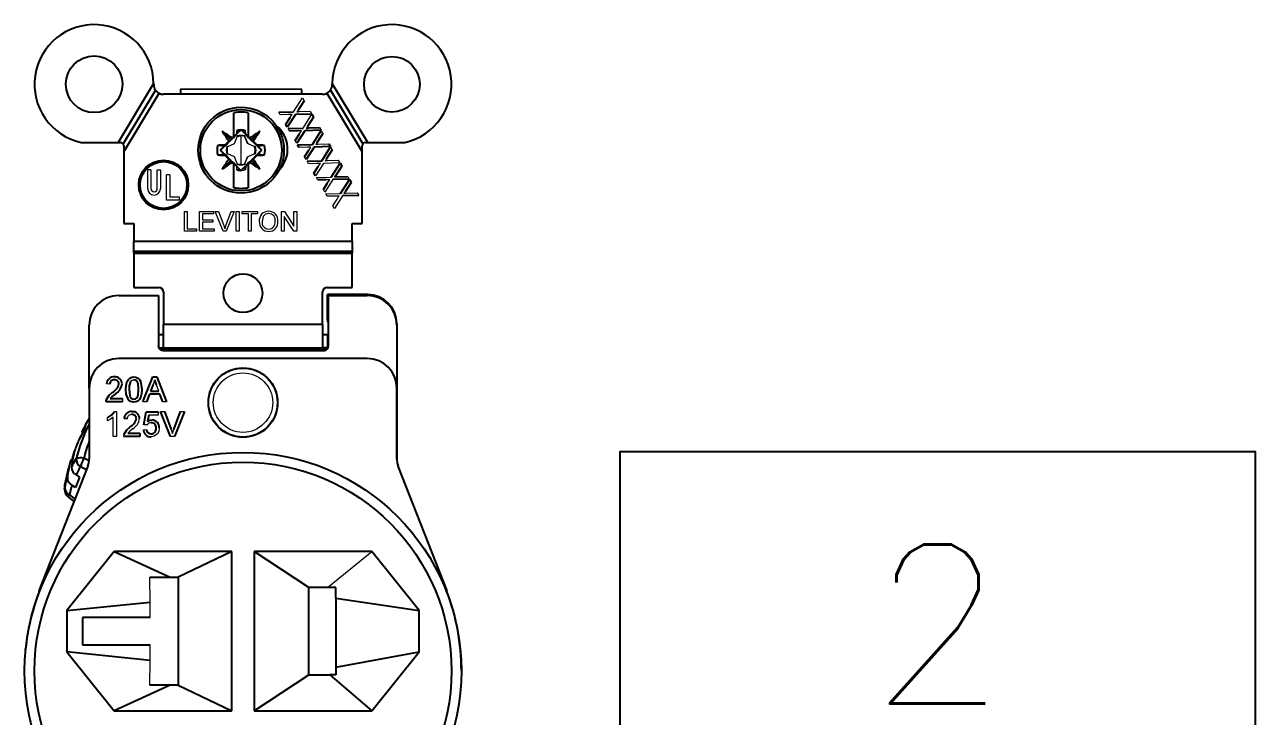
# Model space of a CAD drawing. Header units: inches. Extents: x -0.3 to 23.6, y 0.7 to 30.
# Drawn here: x 16.548 to 20.42, y 22.891 to 25.066 of the extents above; entities that cross this region are included whole.
import ezdxf
from ezdxf.enums import TextEntityAlignment as Align

# ---------------------------------------------------------------- set-up
doc = ezdxf.new("R2010")
doc.units = ezdxf.units.IN
doc.header["$MEASUREMENT"] = 0
for name, color, linetype in [('PNPD', 7, 'Continuous'), ('PNPG', 72, 'Continuous'), ('PSYMS', 7, 'Continuous')]:
    doc.layers.add(name, color=color, linetype=linetype)
doc.styles.add('WD', font='romans.shx')

# ---------------------------------------------------------------- blocks, each defined once
blk = doc.blocks.new('5801-W')
at = {"color": 7, "linetype": 'Continuous', "lineweight": 25}
for p, q in [((-1.0673, 2.2262), (-1.1788, 2.0412)), ((-0.9831, 2.2088), (-0.9831, 2.1927)), ((-0.6006, 2.2079), (-0.9831, 2.2088)), ((-0.6006, 2.1927), (-0.6006, 2.2079)), ((-0.3937, 2.0412), (-0.5052, 2.2262)), ((-1.0618, 2.2062), (-1.1635, 2.0375)), ((-1.1612, 2.0122), (-1.0504, 2.1961)), ((-0.5362, 2.1927), (-1.0362, 2.1927)), ((-0.594, 2.1723), (-0.6128, 2.143)), ((-0.5221, 2.1961), (-0.4112, 2.0122)), ((-0.5107, 2.2062), (-0.409, 2.0375)), ((-0.8148, 2.0611), (-0.8148, 2.135)), ((-0.7698, 2.135), (-0.7698, 2.0611)), ((-0.6735, 2.1364), (-0.6269, 2.1375)), ((-0.5701, 2.1308), (-0.6215, 2.1295)), ((-0.5696, 2.1301), (-0.5644, 2.1211)), ((-0.6517, 2.0986), (-0.6382, 2.1198)), ((-0.6467, 2.0899), (-0.6517, 2.0986)), ((-0.6215, 2.1295), (-0.6467, 2.0899)), ((-0.5644, 2.1211), (-0.5832, 2.0917)), ((-0.8517, 2.0765), (-0.8249, 2.0497)), ((-0.8249, 2.0497), (-0.8204, 2.0556)), ((-0.8148, 2.0598), (-0.8058, 2.0688)), ((-0.8148, 2.0611), (-0.8148, 2.0598)), ((-0.7946, 2.08), (-0.8045, 2.0695)), ((-0.7946, 2.08), (-0.7923, 2.0823)), ((-0.7923, 2.0823), (-0.7923, 2.0815)), ((-0.79, 2.08), (-0.7923, 2.0823)), ((-0.7802, 2.0695), (-0.79, 2.08)), ((-0.7698, 2.0598), (-0.7788, 2.0688)), ((-0.7698, 2.0611), (-0.7698, 2.0598)), ((-0.7597, 2.0497), (-0.7643, 2.0556)), ((-0.7329, 2.0765), (-0.7597, 2.0497)), ((-0.6439, 2.0851), (-0.5973, 2.0863)), ((-0.613, 2.0777), (-0.6393, 2.0773)), ((-0.6221, 2.0474), (-0.6086, 2.0685)), ((-0.5919, 2.0783), (-0.6171, 2.0387)), ((-0.5405, 2.0796), (-0.5919, 2.0783)), ((-0.5797, 2.087), (-0.5455, 2.0883)), ((-0.5677, 2.035), (-0.54, 2.0788)), ((-0.5348, 2.0698), (-0.5536, 2.0405)), ((-1.2956, 2.0412), (-1.1788, 2.0412)), ((-1.1788, 2.0412), (-1.1712, 2.0412)), ((-1.1612, 2.0312), (-1.1612, 2.0122)), ((-0.8447, 2.0293), (-0.8664, 2.0321)), ((-0.8447, 2.0293), (-0.8577, 2.0171)), ((-0.8567, 2.0171), (-0.8577, 2.0171)), ((-0.8577, 2.0171), (-0.8447, 2.0049)), ((-0.8447, 2.0293), (-0.8429, 2.033)), ((-0.8308, 2.0451), (-0.8249, 2.0497)), ((-0.7539, 2.0451), (-0.7597, 2.0497)), ((-0.7488, 2.0287), (-0.7491, 2.0296)), ((-0.7399, 2.0293), (-0.7418, 2.033)), ((-0.7183, 2.0321), (-0.7399, 2.0293)), ((-0.7269, 2.0171), (-0.7399, 2.0293)), ((-0.7399, 2.0049), (-0.7269, 2.0171)), ((-0.7279, 2.0171), (-0.7269, 2.0171)), ((-0.6143, 2.0339), (-0.5677, 2.035)), ((-0.6097, 2.026), (-0.6143, 2.0339)), ((-0.5925, 1.9961), (-0.579, 2.0172)), ((-0.5623, 2.027), (-0.5875, 1.9874)), ((-0.5109, 2.0283), (-0.5623, 2.027)), ((-0.5381, 1.9837), (-0.5104, 2.0275)), ((-0.5052, 2.0185), (-0.524, 1.9892)), ((-0.5159, 2.037), (-0.5109, 2.0283)), ((-0.4112, 2.0122), (-0.4112, 2.0312)), ((-0.4012, 2.0412), (-0.3937, 2.0412)), ((-0.3937, 2.0412), (-0.2769, 2.0412)), ((-1.1612, 2.0122), (-1.1612, 1.7862)), ((-0.8664, 2.0021), (-0.8447, 2.0049)), ((-0.8517, 1.9577), (-0.8249, 1.9845)), ((-0.8447, 2.0049), (-0.8429, 2.0012)), ((-0.8308, 1.989), (-0.8249, 1.9845)), ((-0.8249, 1.9845), (-0.8204, 1.9786)), ((-0.7643, 1.9786), (-0.7597, 1.9845)), ((-0.7597, 1.9845), (-0.7539, 1.989)), ((-0.7329, 1.9577), (-0.7597, 1.9845)), ((-0.7418, 2.0012), (-0.7399, 2.0049)), ((-0.7399, 2.0049), (-0.7183, 2.0021)), ((-0.5847, 1.9826), (-0.5381, 1.9837)), ((-0.5085, 1.9325), (-0.4808, 1.9763)), ((-0.4808, 1.9763), (-0.4756, 1.9673)), ((-0.4112, 1.7862), (-0.4112, 2.0122)), ((-0.8148, 1.9743), (-0.8058, 1.9654)), ((-0.8148, 1.9731), (-0.8148, 1.9743)), ((-0.8148, 1.8992), (-0.8148, 1.9731)), ((-0.8045, 1.9647), (-0.7946, 1.9541)), ((-0.7946, 1.9541), (-0.7923, 1.9518)), ((-0.7923, 1.9518), (-0.79, 1.9541)), ((-0.7923, 1.9527), (-0.7923, 1.9518)), ((-0.7802, 1.9647), (-0.7788, 1.9654)), ((-0.7788, 1.9654), (-0.779, 1.9555)), ((-0.7788, 1.9654), (-0.7698, 1.9743)), ((-0.7698, 1.9743), (-0.7698, 1.9731)), ((-0.7698, 1.9731), (-0.7698, 1.8992)), ((-0.5629, 1.9448), (-0.5494, 1.966)), ((-0.5579, 1.9362), (-0.5629, 1.9448)), ((-0.4756, 1.9673), (-0.4944, 1.9379)), ((-0.5242, 1.9239), (-0.5505, 1.9235)), ((-0.5333, 1.8936), (-0.5198, 1.9147)), ((-0.4517, 1.9258), (-0.5031, 1.9245)), ((-0.4909, 1.9332), (-0.4567, 1.9345)), ((-0.4789, 1.8812), (-0.4512, 1.925)), ((-0.446, 1.916), (-0.4648, 1.8867)), ((-0.4512, 1.925), (-0.446, 1.916)), ((-0.4221, 1.8745), (-0.4735, 1.8732)), ((-1.1612, 1.7862), (-1.1297, 1.7862)), ((-1.1297, 1.7862), (-1.1297, 1.7303)), ((-0.4427, 1.7862), (-0.4112, 1.7862)), ((-0.4427, 1.7303), (-0.4427, 1.7862)), ((-0.4427, 1.7303), (-1.1297, 1.7303)), ((-1.1297, 1.6992), (-1.1297, 1.7303)), ((-0.4427, 1.7303), (-0.4427, 1.6992)), ((-1.1297, 1.6992), (-0.4427, 1.6992)), ((-1.1297, 1.6942), (-1.1297, 1.6992)), ((-0.4427, 1.6942), (-1.1297, 1.6942)), ((-1.1297, 1.6942), (-1.1297, 1.6927)), ((-0.4427, 1.6927), (-1.1297, 1.6927)), ((-1.1297, 1.6927), (-1.1297, 1.5857)), ((-0.4427, 1.6992), (-0.4427, 1.6942)), ((-0.4427, 1.6927), (-0.4427, 1.6942)), ((-0.4427, 1.5857), (-0.4427, 1.6927)), ((-1.1771, 1.5602), (-1.0525, 1.5602)), ((-1.1297, 1.5857), (-1.0512, 1.5857)), ((-1.0525, 1.5602), (-1.0525, 1.4022)), ((-1.0362, 1.5707), (-1.0362, 1.4687)), ((-0.5362, 1.4687), (-0.5362, 1.5707)), ((-0.5212, 1.5857), (-0.4427, 1.5857)), ((-0.5207, 1.4851), (-0.5207, 1.5637)), ((-0.3942, 1.5637), (-0.5207, 1.5637)), ((-0.5174, 1.5602), (-0.3954, 1.5602)), ((-0.5174, 1.4022), (-0.5174, 1.5602)), ((-0.3022, 1.4717), (-0.3022, 1.0427)), ((-1.2701, 1.2692), (-1.2701, 1.4672)), ((-1.0525, 1.4377), (-1.0362, 1.4377)), ((-1.0517, 1.4377), (-1.0517, 1.3974)), ((-0.5362, 1.4687), (-1.0362, 1.4687)), ((-1.0362, 1.3968), (-1.0362, 1.4687)), ((-0.5362, 1.4687), (-0.5362, 1.3968)), ((-0.5362, 1.4377), (-0.5174, 1.4377)), ((-0.3024, 1.4672), (-0.3024, 1.2692)), ((-1.0511, 1.3957), (-0.5189, 1.3957)), ((-0.5207, 1.3929), (-0.5207, 1.3957)), ((-0.3954, 1.3622), (-1.1771, 1.3622)), ((-1.0458, 1.3897), (-0.5242, 1.3897)), ((-1.0375, 1.3872), (-0.5325, 1.3872)), ((-1.1011, 1.2263), (-1.0701, 1.3043)), ((-1.0693, 1.2809), (-1.0772, 1.2593)), ((-1.0701, 1.3043), (-1.0577, 1.3043)), ((-1.0577, 1.3043), (-1.0268, 1.2263)), ((-1.2701, 1.2692), (-1.2701, 1.0471)), ((-1.0806, 1.2503), (-1.0894, 1.2263)), ((-1.0473, 1.2503), (-1.0806, 1.2503)), ((-1.0772, 1.2593), (-1.0506, 1.2593)), ((-1.0384, 1.2263), (-1.0473, 1.2503)), ((-0.3024, 1.0471), (-0.3024, 1.2692)), ((-1.1654, 1.2263), (-1.2164, 1.2263)), ((-1.2036, 1.2363), (-1.1654, 1.2363)), ((-1.1504, 1.1723), (-1.1604, 1.1733)), ((-1.0984, 1.1543), (-1.0904, 1.1943)), ((-1.0904, 1.1943), (-1.0534, 1.1943)), ((-1.0822, 1.1843), (-1.0862, 1.1641)), ((-1.0139, 1.1173), (-1.0453, 1.1953)), ((-1.0334, 1.1953), (-1.0122, 1.1394)), ((-1.0037, 1.1394), (-0.9824, 1.1953)), ((-0.9705, 1.1953), (-1.002, 1.1173)), ((-1.2899, 1.1291), (-1.293, 1.1305)), ((-1.2816, 1.1499), (-1.2897, 1.1294)), ((-1.1486, 1.1273), (-1.1104, 1.1273)), ((-1.1104, 1.1273), (-1.1104, 1.1173)), ((-1.3062, 1.0978), (-1.3062, 1.0978)), ((-1.1104, 1.1173), (-1.1614, 1.1173)), ((-1.3192, 1.0638), (-1.3183, 1.0634)), ((-1.2744, 1.0243), (-1.4289, 0.632)), ((-1.323, 1.0407), (-1.328, 1.0425)), ((-1.323, 1.0407), (-1.3276, 1.0424)), ((-0.1436, 0.632), (-0.2981, 1.0243)), ((-1.3003, 0.9897), (-1.3133, 0.9568)), ((-1.3112, 0.9965), (-1.3003, 0.9897)), ((-1.3465, 0.9639), (-1.3476, 0.9511)), ((-1.3133, 0.9568), (-1.3241, 0.9636)), ((-1.3357, 0.9272), (-1.3181, 0.9133)), ((-1.1912, 0.7552), (-1.3407, 0.5702)), ((-0.8212, 0.7552), (-1.1912, 0.7552)), ((-1.1912, 0.7552), (-1.0155, 0.6752)), ((-0.8212, 0.7552), (-0.9902, 0.6752)), ((-0.8212, 0.2552), (-0.8212, 0.7552)), ((-0.3812, 0.7552), (-0.7512, 0.7552)), ((-0.7512, 0.7552), (-0.7512, 0.2552)), ((-0.5787, 0.6427), (-0.7512, 0.7552)), ((-0.2317, 0.5702), (-0.3812, 0.7552)), ((-1.0793, 0.6752), (-1.0155, 0.6752)), ((-1.0155, 0.6752), (-0.9902, 0.6752)), ((-0.9902, 0.6752), (-0.9902, 0.3352)), ((-1.4289, 0.632), (-1.426, 0.6305)), ((-0.5205, 0.6427), (-0.5787, 0.6427)), ((-0.5787, 0.3677), (-0.5787, 0.6427)), ((-0.4937, 0.6427), (-0.5205, 0.6427)), ((-0.4937, 0.6089), (-0.4937, 0.6427)), ((-0.1467, 0.6311), (-0.1436, 0.632)), ((-1.3407, 0.5702), (-1.0787, 0.5969)), ((-0.4937, 0.6089), (-0.2317, 0.5702)), ((-0.4937, 0.6089), (-0.4937, 0.392)), ((-1.3407, 0.5702), (-1.3407, 0.4402)), ((-1.2912, 0.5477), (-1.2912, 0.4627)), ((-1.0787, 0.5477), (-1.2912, 0.5477)), ((-0.2317, 0.4402), (-0.2317, 0.5702)), ((-1.4701, 0.4464), (-1.4701, 0.4494)), ((-1.3407, 0.4402), (-1.1912, 0.2552)), ((-1.0787, 0.4135), (-1.3407, 0.4402)), ((-1.2912, 0.4627), (-1.0787, 0.4627)), ((-0.4937, 0.392), (-0.2317, 0.4402)), ((-0.3812, 0.2552), (-0.2317, 0.4402)), ((-0.4937, 0.392), (-0.4937, 0.3677)), ((-0.7512, 0.2552), (-0.5787, 0.3677)), ((-0.5787, 0.3677), (-0.5133, 0.3677)), ((-0.5133, 0.3677), (-0.3812, 0.2552)), ((-0.4937, 0.3677), (-0.5133, 0.3677)), ((-1.0155, 0.3352), (-1.1912, 0.2552)), ((-1.0155, 0.3352), (-1.0793, 0.3352)), ((-0.9902, 0.3352), (-1.0155, 0.3352)), ((-0.9902, 0.3352), (-0.8212, 0.2552)), ((-1.1912, 0.2552), (-0.8212, 0.2552)), ((-0.7512, 0.2552), (-0.3812, 0.2552))]:
    blk.add_line(p, q, dxfattribs=at)
at = {"color": 144, "linetype": 'Continuous', "lineweight": 18}
for p, q in [((-0.6269, 2.1375), (-0.5992, 2.1813)), ((-0.5992, 2.1813), (-0.594, 2.1723)), ((-0.6689, 2.1285), (-0.6735, 2.1364)), ((-0.6093, 2.1383), (-0.5751, 2.1396)), ((-0.5973, 2.0863), (-0.5696, 2.1301)), ((-0.5751, 2.1396), (-0.5701, 2.1308)), ((-0.6426, 2.1289), (-0.6689, 2.1285)), ((-0.8133, 2.038), (-0.8044, 2.059)), ((-0.8058, 2.0688), (-0.8057, 2.0786)), ((-0.8045, 2.0695), (-0.8058, 2.0688)), ((-0.8057, 2.0786), (-0.8045, 2.0695)), ((-0.8044, 2.059), (-0.8044, 2.0619)), ((-0.7923, 2.0171), (-0.7923, 2.0621)), ((-0.7804, 2.0589), (-0.7804, 2.0605)), ((-0.7715, 2.0379), (-0.7804, 2.0589)), ((-0.7802, 2.0619), (-0.7803, 2.059)), ((-0.7803, 2.059), (-0.7714, 2.038)), ((-0.7802, 2.0695), (-0.779, 2.0786)), ((-0.7788, 2.0688), (-0.7802, 2.0695)), ((-0.779, 2.0786), (-0.7788, 2.0688)), ((-0.6393, 2.0773), (-0.6439, 2.0851)), ((-0.5455, 2.0883), (-0.5405, 2.0796)), ((-0.54, 2.0788), (-0.5348, 2.0698)), ((-0.8371, 2.0292), (-0.8342, 2.0291)), ((-0.8342, 2.0291), (-0.8133, 2.038)), ((-0.7923, 1.9721), (-0.7923, 2.0171)), ((-0.7505, 2.029), (-0.7715, 2.0379)), ((-0.7714, 2.038), (-0.7504, 2.0291)), ((-0.7489, 2.029), (-0.7505, 2.029)), ((-0.7504, 2.0291), (-0.7475, 2.0292)), ((-0.7489, 2.029), (-0.7475, 2.0292)), ((-0.6171, 2.0387), (-0.6221, 2.0474)), ((-0.5834, 2.0264), (-0.6097, 2.026)), ((-0.5501, 2.0358), (-0.5159, 2.037)), ((-0.5104, 2.0275), (-0.5052, 2.0185)), ((-0.8342, 2.0051), (-0.8371, 2.005)), ((-0.8133, 1.9962), (-0.8342, 2.0051)), ((-0.8044, 1.9752), (-0.8133, 1.9962)), ((-0.8044, 1.9723), (-0.8044, 1.9752)), ((-0.7804, 1.9753), (-0.7715, 1.9963)), ((-0.7804, 1.9737), (-0.7804, 1.9753)), ((-0.7803, 1.9752), (-0.7714, 1.9962)), ((-0.7803, 1.9752), (-0.7802, 1.9723)), ((-0.7715, 1.9963), (-0.7505, 2.0052)), ((-0.7504, 2.0051), (-0.7714, 1.9962)), ((-0.7505, 2.0052), (-0.7489, 2.0052)), ((-0.7475, 2.005), (-0.7504, 2.0051)), ((-0.7489, 2.0052), (-0.7475, 2.005)), ((-0.5875, 1.9874), (-0.5925, 1.9961)), ((-0.5801, 1.9747), (-0.5847, 1.9826)), ((-0.5538, 1.9751), (-0.5801, 1.9747)), ((-0.5327, 1.9757), (-0.5579, 1.9362)), ((-0.4813, 1.977), (-0.5327, 1.9757)), ((-0.5205, 1.9845), (-0.4863, 1.9858)), ((-0.4863, 1.9858), (-0.4813, 1.977)), ((-1.0856, 1.8959), (-1.0856, 1.9552)), ((-1.0758, 1.9552), (-1.0856, 1.9552)), ((-1.0758, 1.9552), (-1.0758, 1.8959)), ((-1.0559, 1.8959), (-1.0559, 1.9552)), ((-1.0559, 1.9552), (-1.0461, 1.9552)), ((-1.0461, 1.9552), (-1.0461, 1.8959)), ((-1.0264, 1.8603), (-1.0264, 1.9394)), ((-1.0166, 1.9394), (-1.0264, 1.9394)), ((-1.0166, 1.9394), (-1.0166, 1.8701)), ((-0.8058, 1.9654), (-0.8045, 1.9647)), ((-0.8057, 1.9555), (-0.8058, 1.9654)), ((-0.8057, 1.9555), (-0.8045, 1.9647)), ((-0.79, 1.9541), (-0.7802, 1.9647)), ((-0.779, 1.9555), (-0.7802, 1.9647)), ((-0.5551, 1.9313), (-0.5085, 1.9325)), ((-0.5505, 1.9235), (-0.5551, 1.9313)), ((-0.5031, 1.9245), (-0.5283, 1.8849)), ((-0.4567, 1.9345), (-0.4517, 1.9258)), ((-0.9869, 1.8603), (-1.0264, 1.8603)), ((-1.0166, 1.8701), (-0.9869, 1.8701)), ((-0.9869, 1.8701), (-0.9869, 1.8603)), ((-0.5283, 1.8849), (-0.5333, 1.8936)), ((-0.5255, 1.8801), (-0.4789, 1.8812)), ((-0.521, 1.8722), (-0.5255, 1.8801)), ((-0.4946, 1.8726), (-0.521, 1.8722)), ((-0.5037, 1.8423), (-0.4902, 1.8634)), ((-0.4735, 1.8732), (-0.4987, 1.8336)), ((-0.4613, 1.882), (-0.4271, 1.8833)), ((-0.4271, 1.8833), (-0.4221, 1.8745)), ((-0.9702, 1.7624), (-0.9702, 1.8244)), ((-0.9702, 1.8244), (-0.9615, 1.8244)), ((-0.9615, 1.8244), (-0.9615, 1.7695)), ((-0.9225, 1.7624), (-0.9225, 1.8244)), ((-0.9225, 1.8244), (-0.8788, 1.8244)), ((-0.8788, 1.8244), (-0.8788, 1.8172)), ((-0.8482, 1.7624), (-0.8732, 1.8244)), ((-0.8732, 1.8244), (-0.8637, 1.8244)), ((-0.8637, 1.8244), (-0.8468, 1.7799)), ((-0.8401, 1.7799), (-0.8232, 1.8244)), ((-0.8137, 1.8244), (-0.8387, 1.7624)), ((-0.8232, 1.8244), (-0.8137, 1.8244)), ((-0.8073, 1.7624), (-0.8073, 1.8244)), ((-0.8073, 1.8244), (-0.7985, 1.8244)), ((-0.7985, 1.8244), (-0.7985, 1.7624)), ((-0.789, 1.8172), (-0.789, 1.8244)), ((-0.789, 1.8244), (-0.7405, 1.8244)), ((-0.7405, 1.8244), (-0.7405, 1.8172)), ((-0.665, 1.7624), (-0.665, 1.8244)), ((-0.665, 1.8244), (-0.6557, 1.8244)), ((-0.6557, 1.8244), (-0.626, 1.7781)), ((-0.626, 1.7781), (-0.626, 1.8244)), ((-0.626, 1.8244), (-0.6173, 1.8244)), ((-0.6173, 1.8244), (-0.6173, 1.7624)), ((-0.4987, 1.8336), (-0.5037, 1.8423)), ((-0.8788, 1.8172), (-0.9138, 1.8172)), ((-0.9138, 1.8172), (-0.9138, 1.7982)), ((-0.9138, 1.7982), (-0.8812, 1.7982)), ((-0.8812, 1.791), (-0.9138, 1.791)), ((-0.9138, 1.791), (-0.9138, 1.7695)), ((-0.8812, 1.7982), (-0.8812, 1.791)), ((-0.7691, 1.8172), (-0.789, 1.8172)), ((-0.7691, 1.7624), (-0.7691, 1.8172)), ((-0.7405, 1.8172), (-0.7604, 1.8172)), ((-0.7604, 1.8172), (-0.7604, 1.7624)), ((-0.6265, 1.7624), (-0.6562, 1.8087)), ((-0.6562, 1.8087), (-0.6562, 1.7624)), ((-0.9321, 1.7624), (-0.9702, 1.7624)), ((-0.9615, 1.7695), (-0.9321, 1.7695)), ((-0.9321, 1.7695), (-0.9321, 1.7624)), ((-0.8772, 1.7624), (-0.9225, 1.7624)), ((-0.9138, 1.7695), (-0.8772, 1.7695)), ((-0.8772, 1.7695), (-0.8772, 1.7624)), ((-0.8387, 1.7624), (-0.8482, 1.7624)), ((-0.7985, 1.7624), (-0.8073, 1.7624)), ((-0.7604, 1.7624), (-0.7691, 1.7624)), ((-0.6562, 1.7624), (-0.665, 1.7624)), ((-0.6173, 1.7624), (-0.6265, 1.7624)), ((-1.0525, 1.4382), (-1.0362, 1.4382)), ((-0.5174, 1.4382), (-0.5362, 1.4382)), ((-0.5207, 1.3968), (-0.5207, 1.4377)), ((-1.0515, 1.3968), (-1.0362, 1.3968)), ((-0.5185, 1.3968), (-0.5362, 1.3968)), ((-1.2054, 1.2813), (-1.2154, 1.2823)), ((-1.0506, 1.2593), (-1.0582, 1.2798)), ((-1.1654, 1.2363), (-1.1654, 1.2263)), ((-1.0894, 1.2263), (-1.1011, 1.2263)), ((-1.0268, 1.2263), (-1.0384, 1.2263)), ((-1.2124, 1.1666), (-1.2124, 1.1758)), ((-1.1944, 1.1173), (-1.1944, 1.1781)), ((-1.1909, 1.1953), (-1.1844, 1.1953)), ((-1.1844, 1.1953), (-1.1844, 1.1173)), ((-1.0534, 1.1843), (-1.0822, 1.1843)), ((-1.0534, 1.1943), (-1.0534, 1.1843)), ((-1.0453, 1.1953), (-1.0334, 1.1953)), ((-0.9824, 1.1953), (-0.9705, 1.1953)), ((-1.0994, 1.1383), (-1.0894, 1.1393)), ((-1.0884, 1.1533), (-1.0984, 1.1543)), ((-1.1844, 1.1173), (-1.1944, 1.1173)), ((-1.002, 1.1173), (-1.0139, 1.1173)), ((-0.5205, 0.6427), (-0.3812, 0.7552)), ((-1.0787, 0.5969), (-1.0793, 0.6752)), ((-1.0787, 0.5477), (-1.0787, 0.5969)), ((-1.0787, 0.4135), (-1.0787, 0.4627)), ((-1.0793, 0.3352), (-1.0787, 0.4135))]:
    blk.add_line(p, q, dxfattribs=at)
at = {"color": 8, "linetype": 'Continuous', "lineweight": 25}
for p, q in [((-1.2704, 1.0405), (-1.287, 1.0486)), ((-1.279, 1.0126), (-1.2976, 1.0217)), ((-1.3149, 0.9215), (-1.3318, 0.9348))]:
    blk.add_line(p, q, dxfattribs=at)
at = {"color": 144, "linetype": 'Continuous', "lineweight": 18, "flags": 128}
for points in [[(-0.6128, 2.143), (-0.6148, 2.14), (-0.6165, 2.1377)], [(-0.6165, 2.1377), (-0.6124, 2.1381), (-0.6093, 2.1383)], [(-0.6315, 2.1295), (-0.6377, 2.129), (-0.6426, 2.1289)], [(-0.6382, 2.1198), (-0.6345, 2.1253), (-0.6315, 2.1295)], [(-0.5832, 2.0917), (-0.5852, 2.0887), (-0.5869, 2.0864)], [(-0.6019, 2.0782), (-0.6081, 2.0778), (-0.613, 2.0777)], [(-0.6086, 2.0685), (-0.6049, 2.074), (-0.6019, 2.0782)], [(-0.5723, 2.027), (-0.5785, 2.0265), (-0.5834, 2.0264)], [(-0.579, 2.0172), (-0.5753, 2.0228), (-0.5723, 2.027)], [(-0.5536, 2.0405), (-0.5556, 2.0375), (-0.5573, 2.0352)], [(-0.5573, 2.0352), (-0.5533, 2.0355), (-0.5501, 2.0358)], [(-0.5427, 1.9757), (-0.5489, 1.9753), (-0.5538, 1.9751)], [(-0.5494, 1.966), (-0.5457, 1.9715), (-0.5427, 1.9757)], [(-0.524, 1.9892), (-0.526, 1.9862), (-0.5277, 1.9839)], [(-0.5277, 1.9839), (-0.5237, 1.9843), (-0.5205, 1.9845)], [(-0.5131, 1.9244), (-0.5193, 1.924), (-0.5242, 1.9239)], [(-0.5198, 1.9147), (-0.5161, 1.9202), (-0.5131, 1.9244)], [(-0.4981, 1.9326), (-0.4941, 1.933), (-0.4909, 1.9332)], [(-0.4835, 1.8732), (-0.4897, 1.8727), (-0.4946, 1.8726)], [(-0.4902, 1.8634), (-0.4865, 1.869), (-0.4835, 1.8732)], [(-0.4648, 1.8867), (-0.4668, 1.8837), (-0.4685, 1.8814)], [(-0.4685, 1.8814), (-0.4645, 1.8817), (-0.4613, 1.882)], [(-0.7054, 1.818), (-0.7155, 1.8155), (-0.7229, 1.8084), (-0.7262, 1.7925)], [(-0.7054, 1.818), (-0.7155, 1.8155), (-0.7229, 1.8084), (-0.7262, 1.7925)], [(-0.8468, 1.7799), (-0.8448, 1.7744), (-0.8434, 1.7699)], [(-0.8468, 1.7799), (-0.8448, 1.7744), (-0.8434, 1.7699)], [(-0.8434, 1.7699), (-0.8416, 1.7756), (-0.8401, 1.7799)], [(-0.8434, 1.7699), (-0.8416, 1.7756), (-0.8401, 1.7799)], [(-1.1295, 1.2953), (-1.136, 1.2935), (-1.1399, 1.2899)], [(-1.0639, 1.2953), (-1.0665, 1.287), (-1.0693, 1.2809)], [(-1.1944, 1.1781), (-1.204, 1.1708), (-1.2124, 1.1666)], [(-1.1614, 1.1173), (-1.1611, 1.1212), (-1.1604, 1.1242)], [(-1.0554, 1.1258), (-1.0654, 1.118), (-1.0752, 1.1163)], [(-1.0494, 1.144), (-1.0512, 1.1333), (-1.0554, 1.1258)], [(-1.0122, 1.1394), (-1.0097, 1.1324), (-1.0079, 1.1268)], [(-1.0079, 1.1268), (-1.0057, 1.1339), (-1.0037, 1.1394)]]:
    blk.add_lwpolyline(points, dxfattribs=at)
at = {"color": 7, "linetype": 'Continuous', "lineweight": 25, "flags": 128}
for points in [[(-0.7923, 2.0621), (-0.796, 2.0619), (-0.8046, 2.0604)], [(-0.5869, 2.0864), (-0.5829, 2.0868), (-0.5797, 2.087)], [(-0.8039, 1.9736), (-0.796, 1.9722), (-0.7923, 1.9721)], [(-0.4944, 1.9379), (-0.4964, 1.9349), (-0.4981, 1.9326)], [(-1.1544, 1.2648), (-1.1536, 1.278), (-1.1503, 1.2907), (-1.1469, 1.2964), (-1.1421, 1.3009), (-1.136, 1.3035), (-1.1294, 1.3043)], [(-1.1399, 1.2899), (-1.1439, 1.2761), (-1.1444, 1.2648)], [(-1.1144, 1.2648), (-1.1163, 1.2837), (-1.118, 1.2881), (-1.1209, 1.2919), (-1.1249, 1.2944), (-1.1295, 1.2953)], [(-1.1294, 1.3043), (-1.1229, 1.3035), (-1.1168, 1.3009), (-1.112, 1.2964), (-1.1087, 1.2907), (-1.1044, 1.2648)], [(-1.0582, 1.2798), (-1.0614, 1.2885), (-1.0639, 1.2953)], [(-1.2154, 1.2332), (-1.2069, 1.2469), (-1.1974, 1.2555)], [(-1.1469, 1.2328), (-1.1534, 1.2501), (-1.1544, 1.2648)], [(-1.1444, 1.2648), (-1.1426, 1.2459), (-1.141, 1.2415), (-1.138, 1.2378), (-1.1341, 1.2352), (-1.1294, 1.2343)], [(-1.1294, 1.2343), (-1.1248, 1.2352), (-1.1209, 1.2378), (-1.1179, 1.2415), (-1.1162, 1.2459), (-1.1144, 1.2648)], [(-1.1044, 1.2648), (-1.1052, 1.2516), (-1.1086, 1.2388), (-1.112, 1.2331), (-1.1168, 1.2286), (-1.1229, 1.226), (-1.1294, 1.2253)], [(-1.2164, 1.2263), (-1.2162, 1.2302), (-1.2154, 1.2332)], [(-1.1294, 1.2253), (-1.1401, 1.2275), (-1.1469, 1.2328)], [(-1.2124, 1.1758), (-1.1988, 1.1851), (-1.1909, 1.1953)], [(-1.0862, 1.1641), (-1.0789, 1.1682), (-1.0723, 1.1693)], [(-1.1604, 1.1242), (-1.1519, 1.1379), (-1.1424, 1.1465)], [(-1.328, 1.0425), (-1.3281, 1.0425), (-1.3281, 1.0426), (-1.3281, 1.0426), (-1.3281, 1.0426), (-1.328, 1.0425), (-1.3279, 1.0425), (-1.3278, 1.0425), (-1.3276, 1.0424)], [(-1.3467, 0.9652), (-1.3464, 0.9667), (-1.3463, 0.9675)]]:
    blk.add_lwpolyline(points, dxfattribs=at)
at = {"color": 8, "linetype": 'Continuous', "lineweight": 25, "flags": 128}
for points in [[(-1.3476, 0.9511), (-1.3476, 0.9524), (-1.3471, 0.9564)], [(-1.3471, 0.9564), (-1.347, 0.9617), (-1.3467, 0.9652)]]:
    blk.add_lwpolyline(points, dxfattribs=at)
at = {"color": 7, "linetype": 'Continuous', "lineweight": 25}
for centre, radius in [((-1.2547, 2.2242), 0.089), ((-0.3177, 2.2242), 0.0875), ((-0.7923, 2.0171), 0.135), ((-0.7923, 2.0171), 0.1278), ((-1.0362, 1.9077), 0.078), ((-1.0362, 1.9077), 0.0735), ((-0.7862, 1.5677), 0.061), ((-0.7862, 1.2237), 0.109), ((-0.7862, 1.2237), 0.1086), ((-0.7862, 0.3802), 0.687), ((-0.7862, 0.3802), 0.656)]:
    blk.add_circle(centre, radius, dxfattribs=at)
at = {"color": 144, "linetype": 'Continuous', "lineweight": 18}
blk.add_circle((-0.7862, 1.2237), 0.0935, dxfattribs=at)
at = {"color": 7, "linetype": 'Continuous', "lineweight": 25}
for centre, radius, start, end in [((-1.2547, 2.2242), 0.1875, 0.5978, 257.4219), ((-0.3177, 2.2242), 0.1875, 282.5781, 179.4022), ((-1.2547, 2.2242), 0.1875, 359.8689, 0.5978), ((-1.0362, 2.2237), 0.031, 179.8689, 214.4774), ((-0.5362, 2.2237), 0.031, 325.5226, 0.1311), ((-0.3177, 2.2242), 0.1875, 179.4022, 180.1311), ((-1.0362, 2.2237), 0.031, 214.4774, 242.9387), ((-1.0362, 2.2237), 0.031, 242.9387, 270), ((-0.5362, 2.2237), 0.031, 270, 297.0613), ((-0.5362, 2.2237), 0.031, 297.0613, 325.5226), ((-0.7923, 2.0171), 0.12, 79.1931, 100.8069), ((-0.7387, 2.0207), 0.093, 315.9798, 51.8145), ((-3.4698, 4.6945), 3.7412, 314.3026, 315.6974), ((-1.2809, 1.4), 0.8011, 54.9134, 57.6099), ((-0.1752, 2.5057), 0.8012, 212.3903, 215.0865), ((4.4299, -3.2051), 7.4324, 134.88309, 134.94353), ((-0.7923, 2.0171), 0.063, 92.0967, 102.248), ((1.8851, 4.6945), 3.7412, 224.3026, 225.6974), ((-0.7923, 2.0171), 0.063, 77.752, 87.9033), ((-6.0146, -3.2051), 7.4324, 45.05647, 45.11691), ((-0.3037, 1.4), 0.8012, 122.3903, 125.0865), ((-1.4094, 2.5056), 0.8011, 324.9134, 327.6099), ((-1.1712, 2.0312), 0.01, 39.0323, 90), ((-1.1712, 2.0312), 0.01, 0, 39.0323), ((-0.7923, 2.0171), 0.0755, 168.5505, 191.4495), ((-0.7629, -0.3471), 2.3815, 91.9237, 92.4888), ((-3.4698, -0.6604), 3.7412, 44.3026, 45.6974), ((4.4012, -3.1766), 7.3919, 135.05629, 135.18922), ((-0.7923, 2.0171), 0.045, 164.2065, 195.842), ((1.8851, -0.6604), 3.7412, 134.3026, 135.6974), ((-5.9859, -3.1766), 7.3919, 44.81078, 44.94371), ((-0.7923, 2.0171), 0.045, 344.638, 15.362), ((-0.7923, 2.0171), 0.0464, 344.8861, 15.1139), ((-0.8217, -0.3471), 2.3815, 87.5112, 88.0763), ((-0.7923, 2.0171), 0.0755, 348.5505, 11.4495), ((-0.4012, 2.0312), 0.01, 140.9677, 180), ((-0.4012, 2.0312), 0.01, 90, 140.9677), ((-0.7629, 4.3813), 2.3815, 267.5112, 268.0763), ((-0.1752, 1.5285), 0.8011, 144.9134, 147.6099), ((-1.2809, 2.6342), 0.8012, 302.3903, 305.0865), ((4.4012, 7.2108), 7.3919, 224.81078, 224.94371), ((4.4299, 7.2393), 7.4324, 225.05647, 225.11691), ((-6.0146, 7.2393), 7.4324, 314.88309, 314.94353), ((-0.3038, 2.6342), 0.8011, 234.9134, 237.6099), ((-5.9859, 7.2108), 7.3919, 315.05629, 315.18922), ((-1.4095, 1.5285), 0.8012, 32.3903, 35.0865), ((-0.8217, 4.3813), 2.3815, 271.9237, 272.4888), ((-0.7923, 2.0171), 0.063, 257.752, 267.9033), ((-0.7923, 2.0171), 0.12, 259.1931, 280.8069), ((-1.1771, 1.4672), 0.093, 90, 180), ((-1.0512, 1.5707), 0.015, 0, 90), ((-0.5212, 1.5707), 0.015, 90, 180), ((-0.3954, 1.4672), 0.093, 0, 90), ((-0.3942, 1.4717), 0.092, 0, 90), ((-0.5057, 1.4851), 0.015, 180, 218.7394), ((-1.1771, 1.2692), 0.093, 90, 180), ((-0.3954, 1.2692), 0.093, 0, 90), ((-1.1924, 1.2814), 0.023, 84.9968, 177.6988), ((-1.1919, 1.2818), 0.0135, 84.7379, 182.1523), ((-1.2163, 1.2917), 0.0409, 297.5196, 347.2288), ((-1.1896, 1.2822), 0.0131, 2.0574, 94.7381), ((-1.1883, 1.2825), 0.0218, 0.5507, 95.6565), ((-1.2102, 1.289), 0.0442, 300.0273, 351.8341), ((-1.1349, 1.1782), 0.0899, 126.2276, 139.7732), ((-0.7284, 0.8572), 0.6277, 149.6579, 154.173), ((-1.1374, 1.1724), 0.023, 84.9968, 177.6988), ((-1.1613, 1.1827), 0.0409, 297.5196, 347.2288), ((-1.1346, 1.1732), 0.0131, 2.0574, 94.7381), ((-1.1333, 1.1735), 0.0218, 0.5507, 95.6565), ((-1.073, 1.1457), 0.0236, 356.0229, 88.3655), ((-1.005, 0.9522), 0.3353, 148.1071, 152.1176), ((-1.292, 1.1328), 0.00255, 237.7558, 248.4381), ((-1.0262, 0.9878), 0.3025, 147.6022, 151.8554), ((-1.0763, 1.1394), 0.0232, 182.842, 272.6916), ((-1.0752, 1.1395), 0.0142, 180.7158, 270.4864), ((-1.0743, 1.1453), 0.015, 352.7821, 93.0328), ((-1.0755, 1.1415), 0.0162, 271.386, 6.9017), ((-0.7273, 0.8567), 0.6271, 156.2741, 159.5964), ((-0.7272, 0.8568), 0.6271, 157.4036, 158.5382), ((-1.005, 0.9861), 0.3226, 163.9462, 173.876), ((-1.076, 0.9042), 0.2756, 148.5633, 155.0131), ((-0.9955, 0.9764), 0.3353, 164.8824, 168.8929), ((-0.7272, 0.8568), 0.6271, 159.6108, 160.7259), ((-1.298, 1.0119), 0.0383, 73.3024, 110.0188), ((-1.2809, 1.0469), 0.0302, 178.1398, 236.534), ((-1.2027, 0.9998), 0.0974, 149.9631, 167.0363), ((-1.3321, 1.0471), 0.062, 338.5, 0), ((-0.2404, 1.0471), 0.062, 180, 201.5), ((-0.7284, 0.8572), 0.6277, 162.827, 169.884), ((-1.018, 0.9533), 0.3226, 163.9462, 173.876), ((-1.2995, 1.0201), 0.0263, 178.9336, 243.6665), ((-1.0742, 0.8851), 0.2618, 148.5619, 154.827), ((-1.0406, 0.8907), 0.3135, 161.9686, 167.8861), ((-1.3124, 0.9872), 0.0263, 178.9336, 243.6665), ((-1.3166, 0.9515), 0.031, 180.9, 231.8552), ((-1.3231, 0.9572), 0.024, 181.6768, 248.8139), ((-1.0401, 0.8721), 0.2984, 162.1426, 167.884), ((-0.7862, 0.3832), 0.687, 158.8601, 174.4699), ((-0.7862, 0.3832), 0.687, 359.8749, 21.1733)]:
    blk.add_arc(centre, radius, start, end, dxfattribs=at)
at = {"color": 144, "linetype": 'Continuous', "lineweight": 18}
for centre, radius, start, end in [((-0.7923, 2.0171), 0.0464, 74.8861, 105.1139), ((-0.7923, 2.0171), 0.045, 74.638, 90), ((-0.7923, 2.0171), 0.0464, 164.8861, 195.1139), ((-0.7923, 2.0171), 0.0464, 254.8861, 285.1139), ((-0.7923, 2.0171), 0.045, 270, 285.362), ((-0.7923, 2.0171), 0.063, 272.0967, 282.248), ((-1.0658, 1.8959), 0.0198, 180, 360), ((-1.0658, 1.8959), 0.00996, 180, 360), ((-0.7057, 1.7958), 0.0294, 89.516, 186.3266), ((-0.7056, 1.7956), 0.0296, 355.483, 89.8041), ((-0.7055, 1.7911), 0.0295, 177.1017, 269.9293), ((-0.7051, 1.79), 0.0212, 173.2777, 268.7449), ((-0.7065, 1.7906), 0.0218, 272.4882, 7.351), ((-0.7053, 1.7909), 0.0293, 269.5915, 4.692), ((-0.7063, 1.7964), 0.0217, 351.9525, 87.6983), ((-1.1369, 1.1728), 0.0135, 84.7379, 182.1523), ((-1.1552, 1.18), 0.0442, 300.0273, 351.8341), ((-1.0799, 1.0692), 0.0899, 126.2276, 139.7732), ((-1.0757, 1.1453), 0.015, 87.4663, 147.8958)]:
    blk.add_arc(centre, radius, start, end, dxfattribs=at)
at = {"color": 8, "linetype": 'Continuous', "lineweight": 25}
for centre, radius, start, end in [((-0.7851, 0.9128), 0.5431, 153.2565, 165.6004), ((-0.7916, 0.9216), 0.5114, 159.3363, 165.6266), ((-1.3186, 0.9231), 0.0176, 138.7407, 166.7553)]:
    blk.add_arc(centre, radius, start, end, dxfattribs=at)
at = {"color": 7, "linetype": 'Continuous', "lineweight": 25}
for centre, start_param, end_param in [((-1.0375, 1.4022), 0, 1.570796), ((-0.5325, 1.4022), 1.570796, 3.141593)]:
    blk.add_ellipse(centre, major_axis=(-0.0151, 0), ratio=0.996195, start_param=start_param, end_param=end_param, dxfattribs=at)
blk = doc.blocks.new('NPXXD3')
at = {"style": 'WD'}
for tag, height, width, flags, p in [('DESC1', 0.125, 0.9, 8, (0, 0.125)), ('DESC2', 0.125, 0.9, 8, (0, -0.0625)), ('MFG', 0.01, 0.9, 9, (0.3281, -0.0774)), ('ASSYCODE', 0.01, 0.9, 9, (0.3281, -0.1086)), ('CAT', 0.01, 0.9, 9, (0.3281, -0.093)), ('DESC3', 0.125, 0.9, 8, (0, -0.25)), ('POS2', 0.1, 0.7, 8, (0, -0.3906))]:
    blk.add_attdef(tag, text='', height=height, dxfattribs=dict(at, width=width, flags=flags)).set_placement(p, align=Align.CENTER)
at = {"style": 'WD', "width": 0.7, "flags": 8}
blk.add_attdef('POS1', text='', height=0.1, dxfattribs=at).set_placement((-0.3125, -0.5156), align=Align.RIGHT)
blk.add_attdef('POS3', (0.3125, -0.5156), '', height=0.1, dxfattribs=at)

msp = doc.modelspace()

# ---------------------------------------------------------------- linework, layer by layer
at = {"layer": 'PNPG'}
msp.add_lwpolyline([(18.4203, 22.598), (20.4203, 22.598), (20.4203, 23.723), (18.4203, 23.723)], close=True, dxfattribs=at)

# ---------------------------------------------------------------- block references
ref = msp.add_blockref('NPXXD3', (19.4203, 23.223))
ref.add_attrib('DESC2', '2', dxfattribs={"layer": 'PNPD', "height": 0.5, "style": 'WD', "flags": 8}).set_placement((19.4203, 22.9316), align=Align.CENTER)
at = {"layer": 'PSYMS'}
msp.add_blockref('5801-W', (18.0214, 22.6538), dxfattribs=at)

doc.saveas('drawing.dxf')
